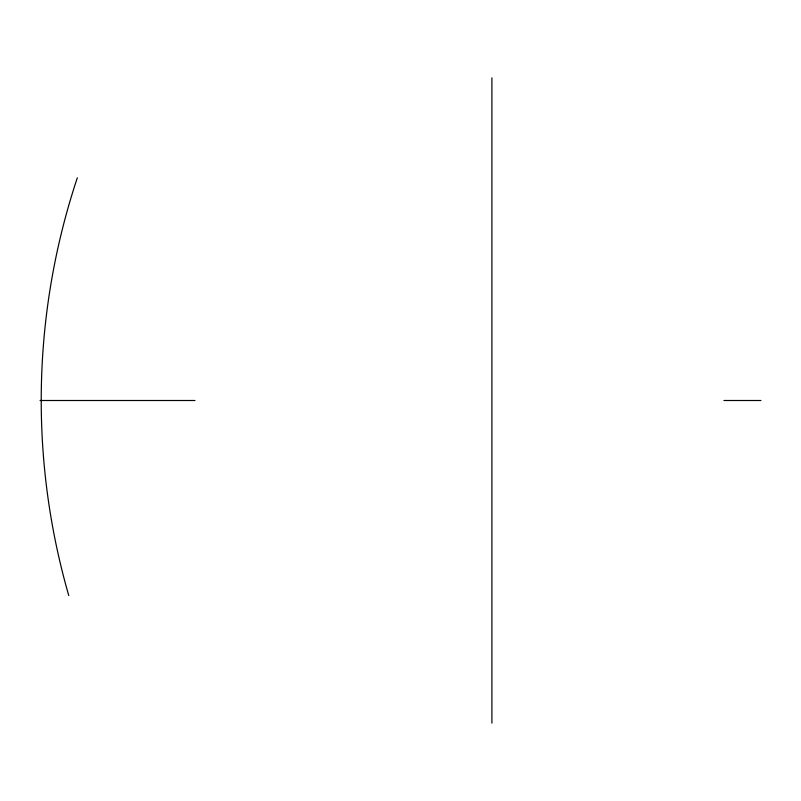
<?xml version="1.0" encoding="UTF-8"?>
<svg xmlns="http://www.w3.org/2000/svg" width="801" height="801" viewBox="0 0 801 801"><rect width="100%" height="100%" fill="white"/><g stroke="black" fill="none" stroke-linecap="round" stroke-linejoin="round"><path stroke-width="1.2" d="M40.05 400.5L194.993 400.5M723.924 400.5L760.95 400.5M491.904 77.847L491.904 723.153M68.756 595.543A703.048 701.205 90 0 1 77.337 177.792"/></g></svg>
